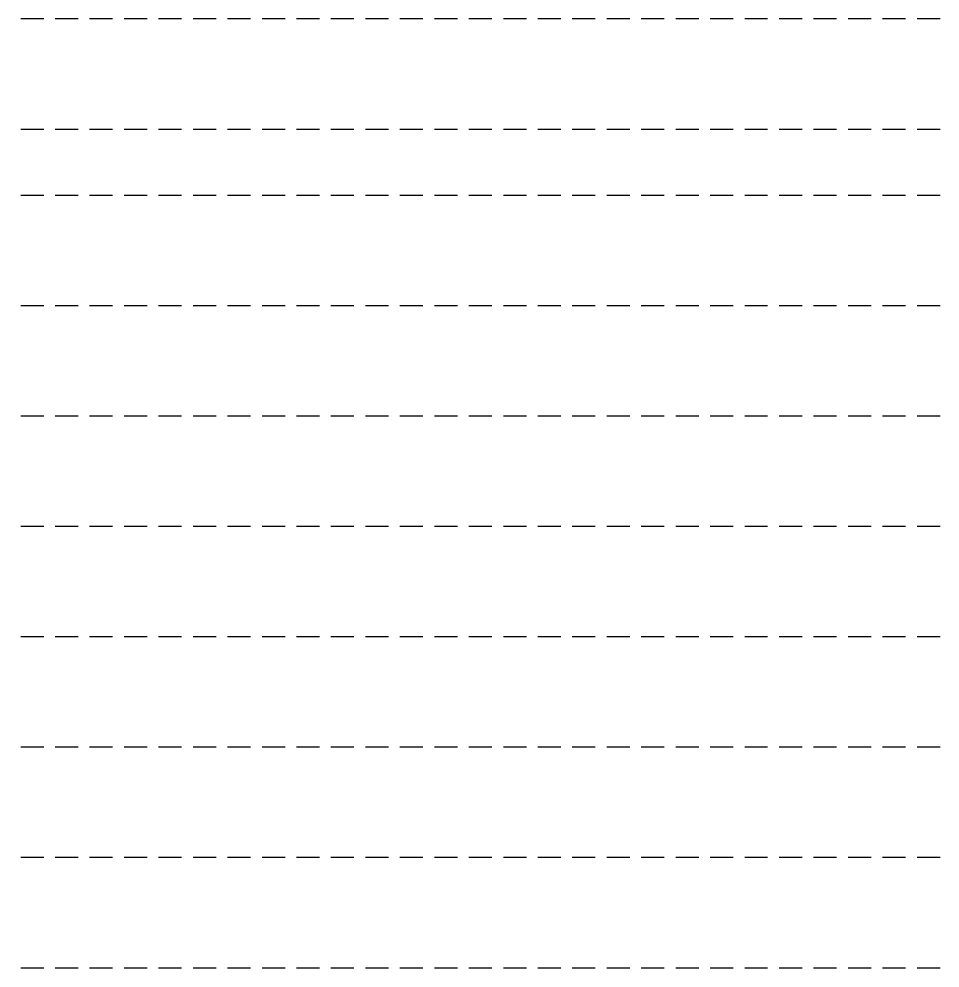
# Model space of a CAD drawing. Header units: millimetres. Extents: x -414464 to 1686, y -90036 to 108605.
# Drawn here: x -355548 to -330500, y 51765 to 77565 of the extents above; entities that cross this region are included whole.
import ezdxf

# ---------------------------------------------------------------- set-up
doc = ezdxf.new("R2010")
doc.units = ezdxf.units.MM
doc.header["$LTSCALE"] = 1000
doc.header["$MEASUREMENT"] = 0
doc.linetypes.add('HIDDEN2', pattern=[0.1875, 0.125, -0.0625])
doc.layers.add('a-rcc', color=3, linetype='Continuous')
doc.layers.add('LEVEL', color=7, linetype='Continuous')

# ---------------------------------------------------------------- blocks, each defined once
blk = doc.blocks.new('T8 levels')
at = {"layer": 'LEVEL', "color": 8, "linetype": 'HIDDEN2', "ltscale": 5}
for p, q in [((0, -30002.8), (-83963.5, -30002.8)), ((0, -37802.8), (-83963.5, -37802.8)), ((0, -40802.8), (-83963.5, -40802.8)), ((0, -43802.8), (-83963.5, -43802.8)), ((0, -46802.8), (-83963.5, -46802.8)), ((0, -52802.8), (-83963.5, -52802.8)), ((0, -55802.8), (-83963.5, -55802.8))]:
    blk.add_line(p, q, dxfattribs=at)
at = {"layer": 'LEVEL', "color": 1, "linetype": 'HIDDEN2', "ltscale": 5}
for p, q in [((0, -33002.8), (-83963.5, -33002.8)), ((0, -34802.8), (-83963.5, -34802.8)), ((0, -49802.8), (-83963.5, -49802.8))]:
    blk.add_line(p, q, dxfattribs=at)

msp = doc.modelspace()

# ---------------------------------------------------------------- block references
at = {"layer": 'a-rcc', "linetype": 'ByBlock'}
msp.add_blockref('T8 levels', (-330500.1, 107567.8, -0.6), dxfattribs=at)

doc.saveas('drawing.dxf')
